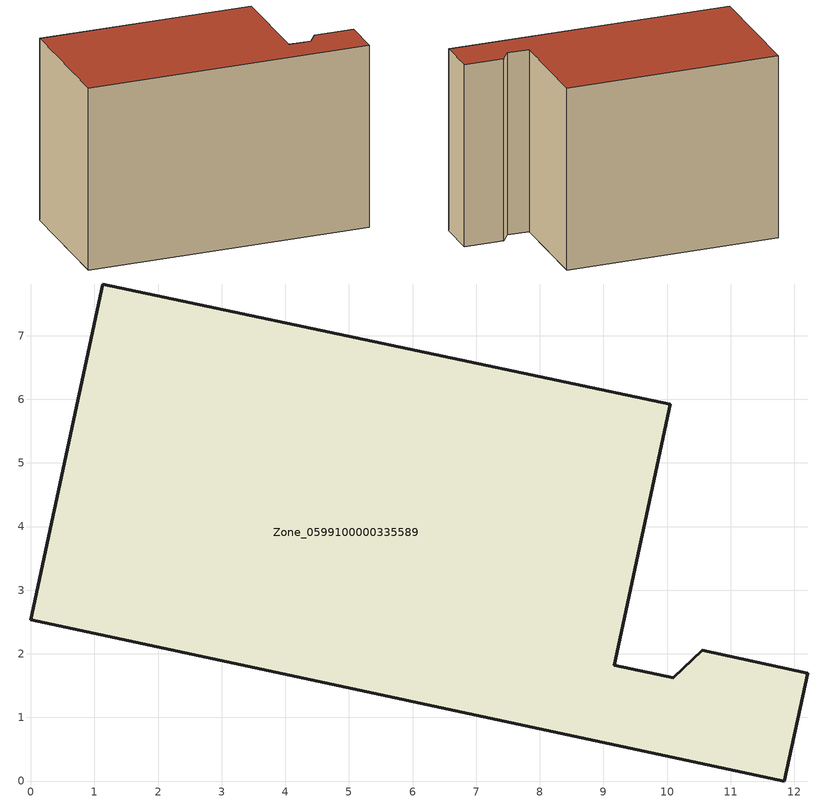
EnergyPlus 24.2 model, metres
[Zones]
Zone_0599100000335589
 floor ground (C_G): 0,2.53 1.13,7.81 10.05,5.92 9.17,1.82 10.1,1.62 10.55,2.05 12.21,1.69 11.84,0 z0
 wall outside (C_F): 1.13,7.81 0,2.53 11.84,0 12.21,1.69 10.55,2.05 10.1,1.62 9.17,1.82 10.05,5.92 1.13,7.81 z0:7.96
 roof outside (C_R): 10.55,2.05 10.1,1.62 9.17,1.82 10.05,5.92 1.13,7.81 0,2.53 11.84,0 12.21,1.69 z7.96
[BUILDING]
Pand.0599100000335589: North Axis=0; Terrain=City; Loads Convergence Tolerance Value=0.04; Temperature Convergence Tolerance Value=0.4; Solar Distribution=FullExterior; Maximum Number of Warmup Days=25; Minimum Number of Warmup Days=1
[Site:Location]
Rotterdam.The.Hague.AP_ZH_NLD Design_Conditions: Latitude=51.96; Longitude=4.45; Time Zone=1; Elevation=-4.5
[SITE:GROUNDTEMPERATURE:BUILDINGSURFACE]
18, 18, 18, 18, 18, 18, 18, 18, 18, 18, 18, 18
[MATERIAL] Thermal Absorptance=0.9; Solar Absorptance=0.7; Visible Absorptance=0.7
Name | Roughness | Thickness | Conductivity | Density | Specific Heat
G.TI.1975-1991 | MediumSmooth | 0.15 | 0.288461 | 540 | 1210
F.TI.1975-1991 | Rough | 0.3 | 0.230769 | 1920 | 840
R.TI.1975-1991 | MediumRough | 0.2 | 0.153846 | 1500 | 1000
[CONSTRUCTION]
C_G: G.TI.1975-1991
C_F: F.TI.1975-1991
C_R: R.TI.1975-1991
[ZONE]
Zone_0599100000335589: Type=1; Multiplier=1; Ceiling Height=Autocalculate; Volume=Autocalculate; Floor Area=autocalculate; Part of Total Floor Area=Yes
[ZONEINFILTRATION:DESIGNFLOWRATE]
Infil_Zone_0599100000335589: Zone or ZoneList or Space or SpaceList=Zone_0599100000335589; Schedule=AlwaysOn; Design Flow Rate Calculation Method=Flow/Area; Flow Rate per Floor Area=0.003; Constant Term Coefficient=1; Temperature Term Coefficient=0; Velocity Term Coefficient=0; Velocity Squared Term Coefficient=0
[HVACTEMPLATE:ZONE:IDEALLOADSAIRSYSTEM]
Zone_0599100000335589: Maximum Heating Supply Air Temperature=50; Minimum Cooling Supply Air Temperature=13; Maximum Heating Supply Air Humidity Ratio=0.0156; Minimum Cooling Supply Air Humidity Ratio=0.0077; Heating Limit=NoLimit; Cooling Limit=NoLimit; Dehumidification Control Type=ConstantSensibleHeatRatio; Cooling Sensible Heat Ratio=0.7; Dehumidification Setpoint=60; Humidification Control Type=None; Humidification Setpoint=30; Outdoor Air Method=None; Outdoor Air Flow Rate per Person=0.00944; Outdoor Air Flow Rate per Zone Floor Area=0; Outdoor Air Flow Rate per Zone=0; Demand Controlled Ventilation Type=None; Outdoor Air Economizer Type=NoEconomizer; Heat Recovery Type=None; Sensible Heat Recovery Effectiveness=0.7; Latent Heat Recovery Effectiveness=0.65
[ZONECONTROL:THERMOSTAT]
ThermostatControl_Zone_0599100000335589: Zone or ZoneList=Zone_0599100000335589; Control Type Schedule=DualSetpointControlType; Control 1=Thermostat_Zone_0599100000335589; Temperature Difference Between Cutout And Setpoint=0
[THERMOSTATSETPOINT:DUALSETPOINT]
Thermostat_Zone_0599100000335589: Heating Setpoint Temperature Schedule=HeatingSetpoint_Zone_0599100000335589; Cooling Setpoint Temperature Schedule=CoolingSetpoint_Zone_0599100000335589
[SCHEDULE:COMPACT]
HeatingSetpoint_Zone_0599100000335589: Through: 12/31, For: AllDays, Until: 24:00, 21
CoolingSetpoint_Zone_0599100000335589: Through: 12/31, For: AllDays, Until: 24:00, 24
DualSetpointControlType: Through: 12/31, For: AllDays, Until: 24:00, 4
AlwaysOn: Through: 12/31, For: AllDays, Until: 24:00, 1
